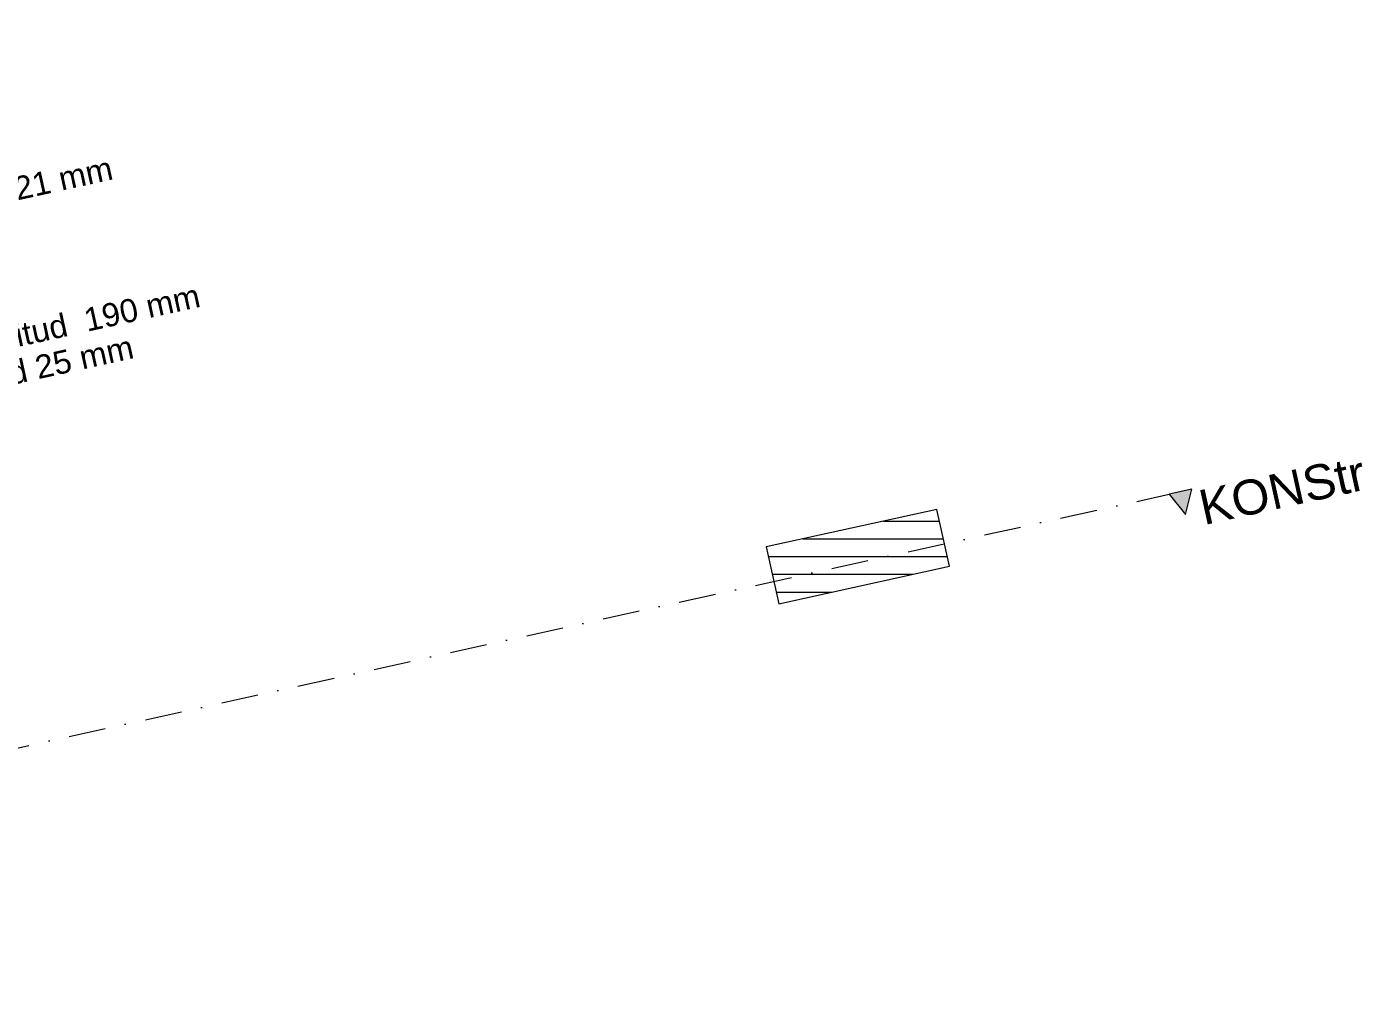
# Model space of a CAD drawing. Header units: millimetres. Extents: x 797631 to 820807, y -100094 to -82576.
# Drawn here: x 809342 to 820807, y -99424 to -91024 of the extents above; entities that cross this region are included whole.
import ezdxf

# ---------------------------------------------------------------- set-up
doc = ezdxf.new("R2010")
doc.units = ezdxf.units.MM
doc.header["$MEASUREMENT"] = 0
doc.linetypes.add('Dot & Dashed', pattern=[670.277762, 317.5, -176.388889, 0, -176.388874])
for name, color, linetype, lineweight in [('New_0_Pen_No__101', 252, 'Continuous', 13), ('New_Annotation - Text_Pen_No__1', 7, 'Continuous', 13), ('PP_Pen_No__1', 7, 'Continuous', 13)]:
    doc.layers.add(name, color=color, linetype=linetype, lineweight=lineweight)
doc.layers.add('New_0_Pen_No__102', color=7, linetype='Continuous', lineweight=13, true_color=0xcccccc)
doc.layers.add('PP', color=7, linetype='Continuous')
doc.styles.add('GENERATED_STYLE_1', font='')
doc.styles.add('GENERATED_STYLE_2', font='')
doc.styles.get('GENERATED_STYLE_1').set_extended_font_data('Arial')
doc.styles.get('GENERATED_STYLE_2').set_extended_font_data('Arial', bold=True)
pattern_1 = [(0, (816475.77, -95572.97), (0, 152), [])]

msp = doc.modelspace()

# ---------------------------------------------------------------- hatches: boundary and pattern name
at = {"layer": 'New_0_Pen_No__102', "linetype": 'Continuous', "lineweight": 13, "true_color": 0xcccccc}
h = msp.add_hatch(dxfattribs=at)
h.set_pattern_fill('Plank_Floor_0001', color=254, style=0, pattern_type=2)
h.set_pattern_definition(pattern_1)
h.paths.add_polyline_path([(815690, -95490), (815797, -95978), (817262, -95656), (817154, -95168)])
h = msp.add_hatch(dxfattribs=at)
h.set_pattern_fill('Plank_Floor_0001', color=254, style=0, pattern_type=2)
h.set_pattern_definition(pattern_1)
h.paths.add_polyline_path([(815690, -95490), (815797, -95978), (817262, -95656), (817154, -95168)])
at = {"layer": 'PP', "linetype": 'Continuous', "lineweight": 0, "true_color": 0x000000}
msp.add_hatch(color=18, dxfattribs=at).paths.add_polyline_path([(819343, -94995), (819148, -95038), (819288, -95212)])

# ---------------------------------------------------------------- linework, layer by layer
at = {"layer": 'New_0_Pen_No__101', "color": 252, "linetype": 'Continuous', "lineweight": 13, "flags": 128}
msp.add_lwpolyline([(815690, -95490), (815797, -95978), (817262, -95656), (817154, -95168)], close=True, dxfattribs=at)
msp.add_lwpolyline([(815690, -95490), (815797, -95978), (817262, -95656), (817154, -95168)], close=True, dxfattribs=at)
at = {"layer": 'PP_Pen_No__1', "color": 7, "linetype": 'Dot & Dashed', "lineweight": 13}
msp.add_line((799231, -99424), (819148, -95038), dxfattribs=at)
at = {"layer": 'PP_Pen_No__1', "color": 7, "linetype": 'Continuous', "lineweight": 13, "flags": 128}
msp.add_lwpolyline([(819343, -94995), (819148, -95038), (819288, -95212)], close=True, dxfattribs=at)

# ---------------------------------------------------------------- texts
at = {"layer": 'New_Annotation - Text_Pen_No__1', "color": 7, "linetype": 'Continuous', "lineweight": 13, "char_height": 200, "attachment_point": 1, "rotation": 12.42, "style": 'GENERATED_STYLE_2'}
for s, insert, line_spacing_factor in [('\\A1;{\\pql;\\fArial|b1|i0|c0|p34;VS-03 Fassaadiplaadiga välissein\\P\\pql;\\fArial|b0|i0|c0|p34;Fassaadiplaat^I^I^I^I\\P\\pql;\\fArial|b0|i0|c0|p34;Kinnitusroov vastavalt tootja poolsetele juhsitele\\P\\pql;\\fArial|b0|i0|c0|p34;PIR-soojustus alumiiniumkattega 200 mm\\P\\pql;\\fArial|b0|i0|c0|p34;Õõnesbetoonplokk vastavalt EK osale, täisbetoneeritud 190 mm\\P\\pql;\\fArial|b0|i0|c0|p34;Siseviimistlus vastavalt SA osale}', (802108, -91012), 0.915018), ('\\A1;{\\pql;\\fArial|b1|i0|c0|p34;VS-04 ^ILaudisega välissein - saun\\P\\pql;\\fArial|b0|i0|c0|p34;Vertikaalne fassaadilaudis poolpunn UYS 21x210mm\\fArial|b0|i0|c0|p34; \\fArial|b0|i0|c0|p34;21 mm\\P\\pql;\\fArial|b0|i0|c0|p34;Horisontaalne roov, s. 600 mm\\fArial|b0|i0|c0|p34; \\fArial|b0|i0|c0|p34;22 mm\\P\\pql;\\fArial|b0|i0|c0|p34;Vertikaalne roov, s. 600 mm\\fArial|b0|i0|c0|p34; \\fArial|b0|i0|c0|p34;45 mm\\P\\pql;\\fArial|b0|i0|c0|p34;PIR-soojustus alumiiniumkattega\\fArial|b0|i0|c0|p34; \\fArial|b0|i0|c0|p34;200 mm\\P\\pql;\\fArial|b0|i0|c0|p34;Õõnesbetoonplokk vastavalt EK osale, täisbetoneeritud \\fArial|b0|i0|c0|p34; \\fArial|b0|i0|c0|p34;190 mm\\P\\pql;\\fArial|b0|i0|c0|p34;ISOVER REK soojustus või analoog, vuugid teibitud\\fArial|b0|i0|c0|p34; \\fArial|b0|i0|c0|p34;25 mm\\P\\pql;\\fArial|b0|i0|c0|p34;Vertikaalne roov, tuulutusvahe\\fArial|b0|i0|c0|p34; \\fArial|b0|i0|c0|p34;32 mm\\P\\pql;\\fArial|b0|i0|c0|p34;Sauna voodrilaud vastavalt SA osale}', (802646, -93453), 0.922141)]:
    msp.add_mtext(s, dxfattribs=dict(at, insert=insert, line_spacing_factor=line_spacing_factor))
at = {"layer": 'PP_Pen_No__1', "color": 7, "lineweight": 13, "insert": (820857, -94997), "char_height": 300, "attachment_point": 9, "rotation": 12.42, "style": 'GENERATED_STYLE_1'}
msp.add_mtext('\\A1;{\\pqr;\\pt0;\\fArial|b0|i0|c0|p34;KONStr}', dxfattribs=at)

doc.saveas('drawing.dxf')
